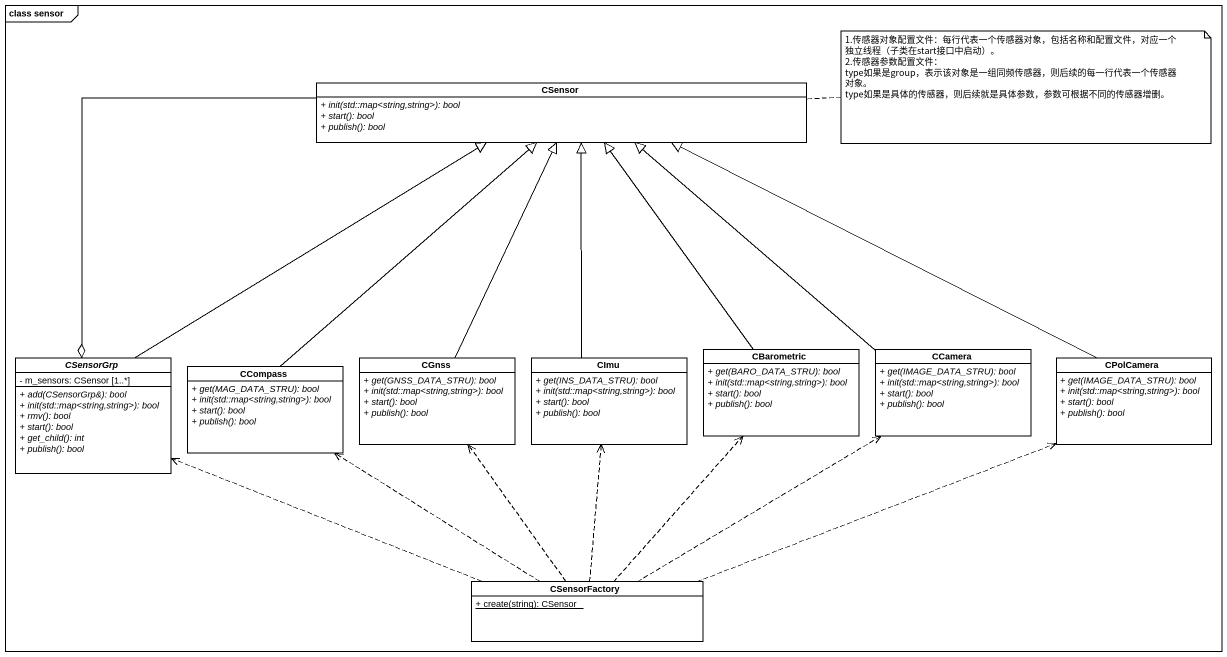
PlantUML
@startuml
mainframe class sensor
hide circle
hide empty members
skinparam classAttributeIconSize 0
class CSensor {
  {abstract} + init(std::map<string,string>): bool
  {abstract} + start(): bool
  {abstract} + publish(): bool
}
abstract class CSensorGrp {
  - m_sensors: CSensor [1..*]
  {abstract} + add(CSensorGrp&): bool
  {abstract} + init(std::map<string,string>): bool
  {abstract} + rmv(): bool
  {abstract} + start(): bool
  {abstract} + get_child(): int
  {abstract} + publish(): bool
}
class CCompass {
  {abstract} + get(MAG_DATA_STRU): bool
  {abstract} + init(std::map<string,string>): bool
  {abstract} + start(): bool
  {abstract} + publish(): bool
}
class CGnss {
  {abstract} + get(GNSS_DATA_STRU): bool
  {abstract} + init(std::map<string,string>): bool
  {abstract} + start(): bool
  {abstract} + publish(): bool
}
class CImu {
  {abstract} + get(INS_DATA_STRU): bool
  {abstract} + init(std::map<string,string>): bool
  {abstract} + start(): bool
  {abstract} + publish(): bool
}
class CBarometric {
  {abstract} + get(BARO_DATA_STRU): bool
  {abstract} + init(std::map<string,string>): bool
  {abstract} + start(): bool
  {abstract} + publish(): bool
}
class CCamera {
  {abstract} + get(IMAGE_DATA_STRU): bool
  {abstract} + init(std::map<string,string>): bool
  {abstract} + start(): bool
  {abstract} + publish(): bool
}
class CPolCamera {
  {abstract} + get(IMAGE_DATA_STRU): bool
  {abstract} + init(std::map<string,string>): bool
  {abstract} + start(): bool
  {abstract} + publish(): bool
}
class CSensorFactory {
  {static} + create(string): CSensor
}
CSensor --o CSensorGrp
CSensorGrp -up-|> CSensor
CCompass -up-|> CSensor
CGnss -up-|> CSensor
CImu -up-|> CSensor
CBarometric -up-|> CSensor
CCamera -up-|> CSensor
CPolCamera -left-|> CSensor
CSensorFactory .left.> CSensorGrp
CSensorFactory .up.> CCompass
CSensorFactory .up.> CGnss
CSensorFactory .up.> CImu
CSensorFactory .up.> CBarometric
CSensorFactory .right.> CCamera
CSensorFactory .right.> CPolCamera
note right of CSensor
  1.传感器对象配置文件：每行代表一个传感器对象，包括名称和配置文件，对应一个独立线程（子类在start接口中启动）。
  2.传感器参数配置文件：
  type如果是group，表示该对象是一组同频传感器，则后续的每一行代表一个传感器对象。
  type如果是具体的传感器，则后续就是具体参数，参数可根据不同的传感器增删。
end note
@enduml
